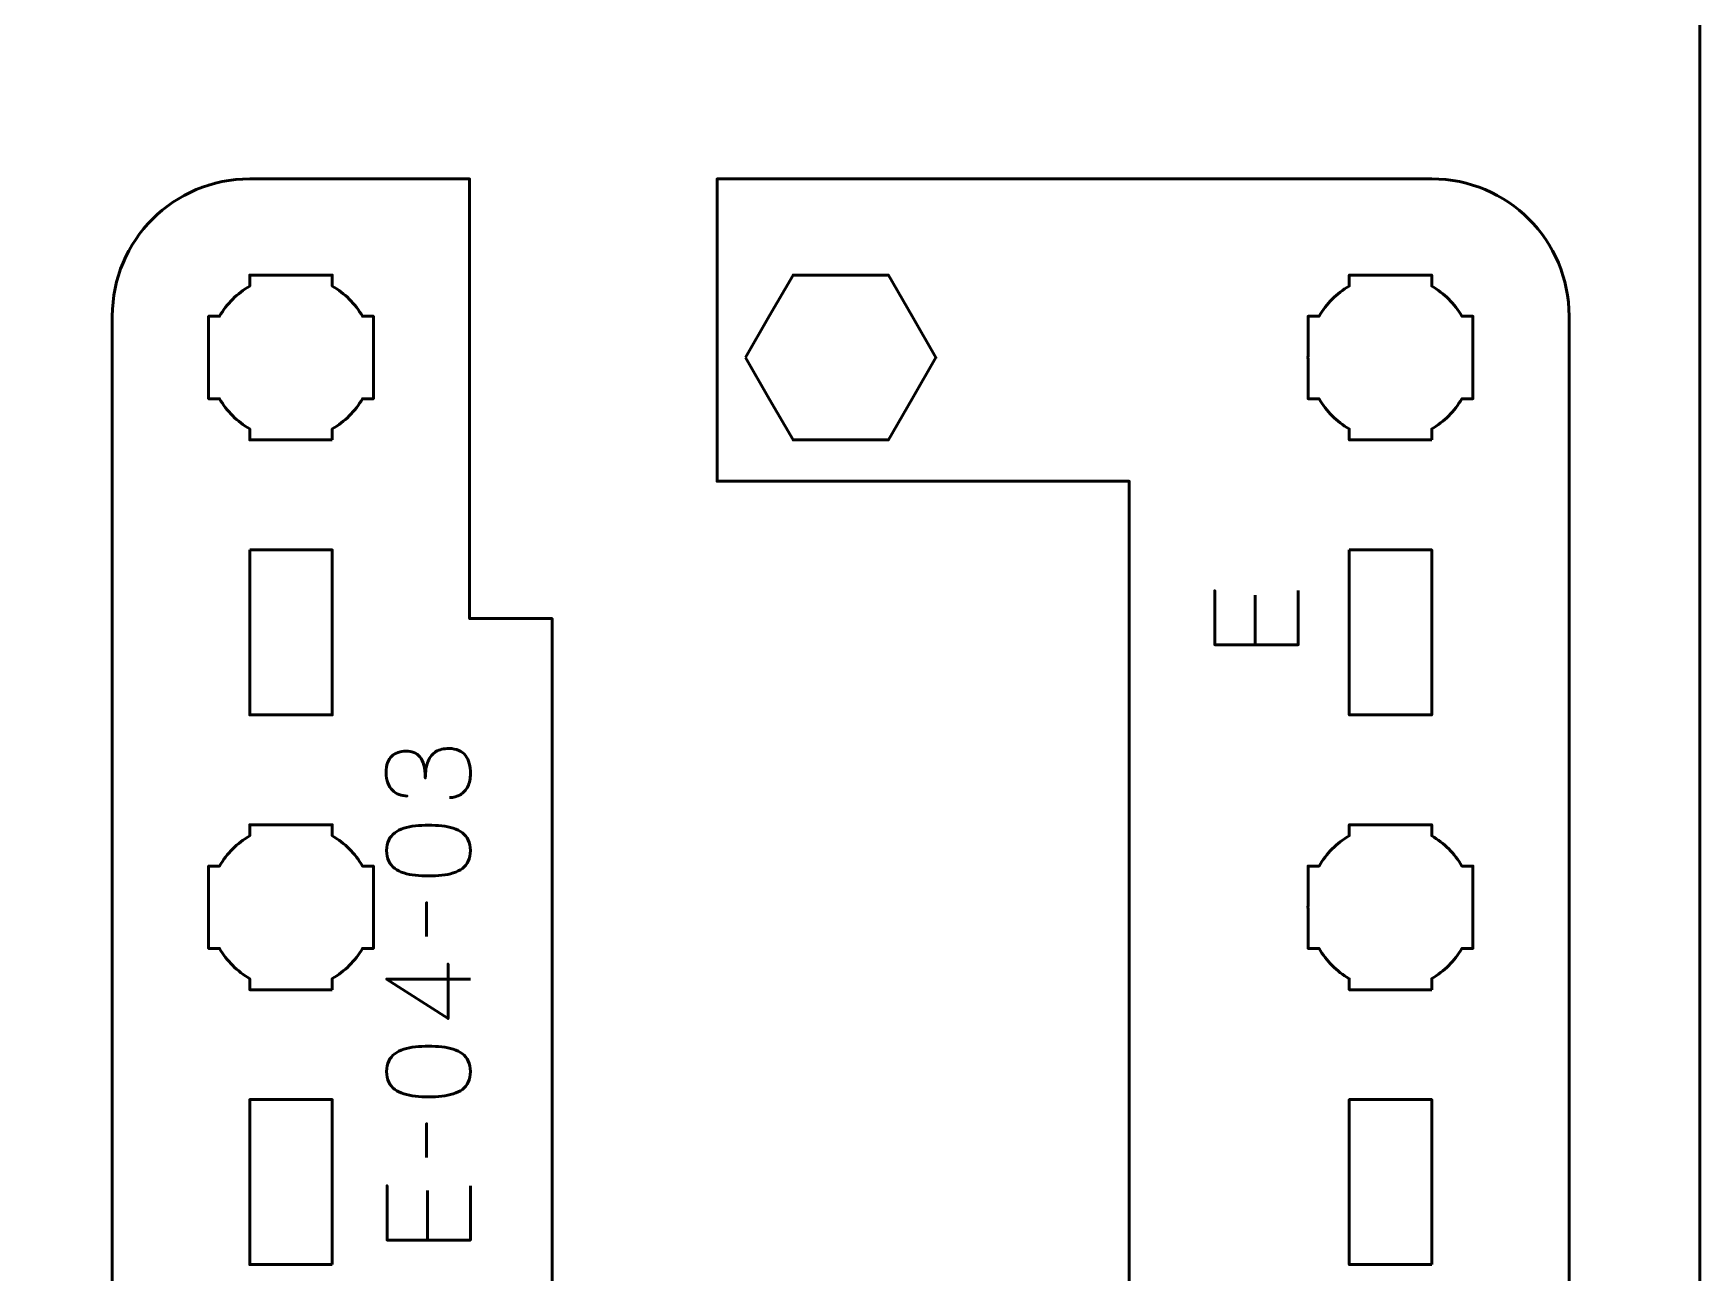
# Model space of a CAD drawing. Header units: centimetres. Extents: x -22.6 to 1.6, y -29.7 to 0.
# Drawn here: x -4.44 to 1.63, y -13.17 to -8.66 of the extents above; entities that cross this region are included whole.
import ezdxf

# ---------------------------------------------------------------- set-up
doc = ezdxf.new("R2010")
doc.units = ezdxf.units.CM
doc.header["$MEASUREMENT"] = 0
doc.layers.add('Layer 1', color=7, linetype='Continuous')

msp = doc.modelspace()

# ---------------------------------------------------------------- linework, layer by layer
at = {"layer": 'Layer 1', "color": 22, "lineweight": 53}
msp.add_open_spline([(-22.62502, -29.19995), (-22.62502, -29.19995), (-22.62502, -0.49992), (-22.62502, -0.49992), (-22.62502, -0.49992), (-22.62502, -0.22295), (-22.40193, 0.00004), (-22.12493, 0.00004), (-22.12493, 0.00004), (-22.12493, 0.00004), (1.12492, 0.00004), (1.12492, 0.00004), (1.12492, 0.00004), (1.40206, 0.00004), (1.62502, -0.22295), (1.62502, -0.49992), (1.62502, -0.49992), (1.62502, -0.49992), (1.62502, -29.19995), (1.62502, -29.19995), (1.62502, -29.19995), (1.62502, -29.47695), (1.40206, -29.70004), (1.12492, -29.70004), (1.12492, -29.70004), (1.12492, -29.70004), (-22.12493, -29.70004), (-22.12493, -29.70004), (-22.12493, -29.70004), (-22.40193, -29.70004), (-22.62502, -29.47695), (-22.62502, -29.19995)], degree=3, knots=[0, 0, 0, 0, 0.125, 0.125, 0.125, 0.125, 0.25, 0.25, 0.25, 0.25, 0.375, 0.375, 0.375, 0.375, 0.5, 0.5, 0.5, 0.5, 0.625, 0.625, 0.625, 0.625, 0.75, 0.75, 0.75, 0.75, 0.875, 0.875, 0.875, 0.875, 1, 1, 1, 1], dxfattribs=at)
at = {"layer": 'Layer 1', "color": 114, "lineweight": 53}
msp.add_open_spline([(0.65005, -9.18751), (0.92711, -9.18759), (1.14999, -9.41066), (1.14999, -9.68761), (1.14999, -9.68761), (1.14999, -12.4542), (1.14999, -13.22082), (1.14999, -15.98741), (1.14999, -15.98741), (1.14999, -16.26441), (0.9269, -16.48751), (0.6499, -16.48751), (0.6499, -16.48751), (0.6499, -16.48751), (-3.64996, -16.48751), (-3.64996, -16.48751), (-3.64996, -16.48751), (-3.92709, -16.48751), (-4.15005, -16.26441), (-4.15005, -15.98741), (-4.15005, -15.98741), (-4.15005, -13.22082), (-4.15005, -12.4542), (-4.15005, -9.68761), (-4.15005, -9.68761), (-4.15005, -9.41061), (-3.92696, -9.18751), (-3.64996, -9.18751), (-3.64996, -9.18751), (-3.64996, -9.18751), (-2.85005, -9.18751), (-2.85005, -9.18751), (-2.85005, -9.18751), (-2.85005, -9.18751), (-2.85002, -10.78751), (-2.85002, -10.78751), (-2.85002, -10.78751), (-2.85002, -10.78751), (-2.55005, -10.78751), (-2.55005, -10.78751), (-2.55005, -10.78751), (-2.55005, -10.78751), (-2.55002, -10.78751), (-2.55002, -10.78751), (-2.55002, -10.78751), (-2.55002, -12.34724), (-2.55003, -13.6165), (-2.55003, -15.18746), (-2.55003, -15.18746), (-1.18256, -15.18746), (-1.81748, -15.18746), (-0.45004, -15.18746), (-0.45004, -15.18746), (-0.45005, -13.58147), (-0.45004, -11.87268), (-0.45003, -10.28751), (-0.45003, -10.28751), (-0.45003, -10.28751), (-1.65005, -10.28751), (-1.65005, -10.28751), (-1.65005, -10.28751), (-1.65005, -10.28751), (-1.95005, -10.28751), (-1.95005, -10.28751), (-1.95005, -10.28751), (-1.95005, -10.28751), (-1.95005, -9.18751), (-1.95005, -9.18751), (-1.95005, -9.18751), (-1.95005, -9.18751), (0.65005, -9.18751), (0.65005, -9.18751)], degree=3, knots=[0, 0, 0, 0, 0.0555556, 0.0555556, 0.0555556, 0.0555556, 0.1111111, 0.1111111, 0.1111111, 0.1111111, 0.1666667, 0.1666667, 0.1666667, 0.1666667, 0.2222222, 0.2222222, 0.2222222, 0.2222222, 0.2777778, 0.2777778, 0.2777778, 0.2777778, 0.3333333, 0.3333333, 0.3333333, 0.3333333, 0.3888889, 0.3888889, 0.3888889, 0.3888889, 0.4444444, 0.4444444, 0.4444444, 0.4444444, 0.5, 0.5, 0.5, 0.5, 0.5555556, 0.5555556, 0.5555556, 0.5555556, 0.6111111, 0.6111111, 0.6111111, 0.6111111, 0.6666667, 0.6666667, 0.6666667, 0.6666667, 0.7222222, 0.7222222, 0.7222222, 0.7222222, 0.7777778, 0.7777778, 0.7777778, 0.7777778, 0.8333333, 0.8333333, 0.8333333, 0.8333333, 0.8888889, 0.8888889, 0.8888889, 0.8888889, 0.9444444, 0.9444444, 0.9444444, 0.9444444, 1, 1, 1, 1], dxfattribs=at)
at = {"layer": 'Layer 1', "color": 250, "lineweight": 53}
for points, knots in [([(-3.34996, -10.13746), (-3.34996, -10.13746), (-3.49848, -10.13746), (-3.49848, -10.13746), (-3.49848, -10.13746), (-3.49848, -10.13746), (-3.50003, -10.13748), (-3.50003, -10.13748), (-3.50003, -10.13748), (-3.50003, -10.13748), (-3.50158, -10.13746), (-3.50158, -10.13746), (-3.50158, -10.13746), (-3.50158, -10.13746), (-3.64996, -10.13746), (-3.64996, -10.13746), (-3.64996, -10.13746), (-3.64996, -10.13746), (-3.64996, -10.09737), (-3.64996, -10.09737), (-3.64996, -10.09737), (-3.69553, -10.07102), (-3.73351, -10.03302), (-3.75987, -9.98747), (-3.75987, -9.98747), (-3.75987, -9.98747), (-3.79996, -9.98747), (-3.79996, -9.98747), (-3.79996, -9.98747), (-3.79996, -9.98747), (-3.79996, -9.84342), (-3.79996, -9.84342), (-3.79996, -9.84342), (-3.79996, -9.84342), (-3.80002, -9.83748), (-3.80002, -9.83748), (-3.80002, -9.83748), (-3.80002, -9.83748), (-3.79996, -9.83154), (-3.79996, -9.83154), (-3.79996, -9.83154), (-3.79996, -9.83154), (-3.79996, -9.68747), (-3.79996, -9.68747), (-3.79996, -9.68747), (-3.79996, -9.68747), (-3.75989, -9.68747), (-3.75989, -9.68747), (-3.75989, -9.68747), (-3.73353, -9.6419), (-3.69554, -9.60391), (-3.64996, -9.57757), (-3.64996, -9.57757), (-3.64996, -9.57757), (-3.64996, -9.53747), (-3.64996, -9.53747), (-3.64996, -9.53747), (-3.64996, -9.53747), (-3.34996, -9.53747), (-3.34996, -9.53747), (-3.34996, -9.53747), (-3.34996, -9.53747), (-3.34996, -9.57766), (-3.34996, -9.57766), (-3.34996, -9.57766), (-3.30446, -9.604), (-3.26652, -9.64196), (-3.24018, -9.68747), (-3.24018, -9.68747), (-3.24018, -9.68747), (-3.19997, -9.68747), (-3.19997, -9.68747), (-3.19997, -9.68747), (-3.19997, -9.68747), (-3.19997, -9.98747), (-3.19997, -9.98747), (-3.19997, -9.98747), (-3.19997, -9.98747), (-3.2402, -9.98747), (-3.2402, -9.98747), (-3.2402, -9.98747), (-3.26654, -10.03297), (-3.30447, -10.07093), (-3.34996, -10.09727), (-3.34996, -10.09727), (-3.34996, -10.09727), (-3.34996, -10.13746), (-3.34996, -10.13746)], [0, 0, 0, 0, 0.0454545, 0.0454545, 0.0454545, 0.0454545, 0.0909091, 0.0909091, 0.0909091, 0.0909091, 0.1363636, 0.1363636, 0.1363636, 0.1363636, 0.1818182, 0.1818182, 0.1818182, 0.1818182, 0.2272727, 0.2272727, 0.2272727, 0.2272727, 0.2727273, 0.2727273, 0.2727273, 0.2727273, 0.3181818, 0.3181818, 0.3181818, 0.3181818, 0.3636364, 0.3636364, 0.3636364, 0.3636364, 0.4090909, 0.4090909, 0.4090909, 0.4090909, 0.4545455, 0.4545455, 0.4545455, 0.4545455, 0.5, 0.5, 0.5, 0.5, 0.5454545, 0.5454545, 0.5454545, 0.5454545, 0.5909091, 0.5909091, 0.5909091, 0.5909091, 0.6363636, 0.6363636, 0.6363636, 0.6363636, 0.6818182, 0.6818182, 0.6818182, 0.6818182, 0.7272727, 0.7272727, 0.7272727, 0.7272727, 0.7727273, 0.7727273, 0.7727273, 0.7727273, 0.8181818, 0.8181818, 0.8181818, 0.8181818, 0.8636364, 0.8636364, 0.8636364, 0.8636364, 0.9090909, 0.9090909, 0.9090909, 0.9090909, 0.9545455, 0.9545455, 0.9545455, 0.9545455, 1, 1, 1, 1]), ([(-1.84641, -9.83747), (-1.84641, -9.83747), (-1.75981, -9.68746), (-1.75981, -9.68746), (-1.75981, -9.68746), (-1.75981, -9.68746), (-1.67321, -9.53747), (-1.67321, -9.53747), (-1.67321, -9.53747), (-1.67321, -9.53747), (-1.5, -9.53747), (-1.5, -9.53747), (-1.5, -9.53747), (-1.5, -9.53747), (-1.32679, -9.53747), (-1.32679, -9.53747), (-1.32679, -9.53747), (-1.32679, -9.53747), (-1.24019, -9.68746), (-1.24019, -9.68746), (-1.24019, -9.68746), (-1.24019, -9.68746), (-1.15359, -9.83747), (-1.15359, -9.83747), (-1.15359, -9.83747), (-1.15359, -9.83747), (-1.24019, -9.98748), (-1.24019, -9.98748), (-1.24019, -9.98748), (-1.24019, -9.98748), (-1.32679, -10.13747), (-1.32679, -10.13747), (-1.32679, -10.13747), (-1.32679, -10.13747), (-1.5, -10.13747), (-1.5, -10.13747), (-1.5, -10.13747), (-1.5, -10.13747), (-1.67321, -10.13747), (-1.67321, -10.13747), (-1.67321, -10.13747), (-1.67321, -10.13747), (-1.75981, -9.98748), (-1.75981, -9.98748), (-1.75981, -9.98748), (-1.75981, -9.98748), (-1.84641, -9.83747), (-1.84641, -9.83747)], [0, 0, 0, 0, 0.0833333, 0.0833333, 0.0833333, 0.0833333, 0.1666667, 0.1666667, 0.1666667, 0.1666667, 0.25, 0.25, 0.25, 0.25, 0.3333333, 0.3333333, 0.3333333, 0.3333333, 0.4166667, 0.4166667, 0.4166667, 0.4166667, 0.5, 0.5, 0.5, 0.5, 0.5833333, 0.5833333, 0.5833333, 0.5833333, 0.6666667, 0.6666667, 0.6666667, 0.6666667, 0.75, 0.75, 0.75, 0.75, 0.8333333, 0.8333333, 0.8333333, 0.8333333, 0.9166667, 0.9166667, 0.9166667, 0.9166667, 1, 1, 1, 1]), ([(0.65004, -10.13746), (0.65004, -10.13746), (0.50152, -10.13746), (0.50152, -10.13746), (0.50152, -10.13746), (0.50152, -10.13746), (0.49997, -10.13748), (0.49997, -10.13748), (0.49997, -10.13748), (0.49997, -10.13748), (0.49842, -10.13746), (0.49842, -10.13746), (0.49842, -10.13746), (0.49842, -10.13746), (0.35004, -10.13746), (0.35004, -10.13746), (0.35004, -10.13746), (0.35004, -10.13746), (0.35004, -10.09737), (0.35004, -10.09737), (0.35004, -10.09737), (0.30447, -10.07102), (0.26649, -10.03302), (0.24013, -9.98747), (0.24013, -9.98747), (0.24013, -9.98747), (0.20004, -9.98747), (0.20004, -9.98747), (0.20004, -9.98747), (0.20004, -9.98747), (0.20004, -9.84342), (0.20004, -9.84342), (0.20004, -9.84342), (0.20004, -9.84342), (0.19998, -9.83748), (0.19998, -9.83748), (0.19998, -9.83748), (0.19998, -9.83748), (0.20004, -9.83154), (0.20004, -9.83154), (0.20004, -9.83154), (0.20004, -9.83154), (0.20004, -9.68747), (0.20004, -9.68747), (0.20004, -9.68747), (0.20004, -9.68747), (0.24011, -9.68747), (0.24011, -9.68747), (0.24011, -9.68747), (0.26647, -9.6419), (0.30446, -9.60391), (0.35004, -9.57757), (0.35004, -9.57757), (0.35004, -9.57757), (0.35004, -9.53747), (0.35004, -9.53747), (0.35004, -9.53747), (0.35004, -9.53747), (0.65004, -9.53747), (0.65004, -9.53747), (0.65004, -9.53747), (0.65004, -9.53747), (0.65004, -9.57766), (0.65004, -9.57766), (0.65004, -9.57766), (0.69554, -9.604), (0.73348, -9.64196), (0.75982, -9.68747), (0.75982, -9.68747), (0.75982, -9.68747), (0.80003, -9.68747), (0.80003, -9.68747), (0.80003, -9.68747), (0.80003, -9.68747), (0.80003, -9.98747), (0.80003, -9.98747), (0.80003, -9.98747), (0.80003, -9.98747), (0.7598, -9.98747), (0.7598, -9.98747), (0.7598, -9.98747), (0.73346, -10.03297), (0.69553, -10.07093), (0.65004, -10.09727), (0.65004, -10.09727), (0.65004, -10.09727), (0.65004, -10.13746), (0.65004, -10.13746)], [0, 0, 0, 0, 0.0454545, 0.0454545, 0.0454545, 0.0454545, 0.0909091, 0.0909091, 0.0909091, 0.0909091, 0.1363636, 0.1363636, 0.1363636, 0.1363636, 0.1818182, 0.1818182, 0.1818182, 0.1818182, 0.2272727, 0.2272727, 0.2272727, 0.2272727, 0.2727273, 0.2727273, 0.2727273, 0.2727273, 0.3181818, 0.3181818, 0.3181818, 0.3181818, 0.3636364, 0.3636364, 0.3636364, 0.3636364, 0.4090909, 0.4090909, 0.4090909, 0.4090909, 0.4545455, 0.4545455, 0.4545455, 0.4545455, 0.5, 0.5, 0.5, 0.5, 0.5454545, 0.5454545, 0.5454545, 0.5454545, 0.5909091, 0.5909091, 0.5909091, 0.5909091, 0.6363636, 0.6363636, 0.6363636, 0.6363636, 0.6818182, 0.6818182, 0.6818182, 0.6818182, 0.7272727, 0.7272727, 0.7272727, 0.7272727, 0.7727273, 0.7727273, 0.7727273, 0.7727273, 0.8181818, 0.8181818, 0.8181818, 0.8181818, 0.8636364, 0.8636364, 0.8636364, 0.8636364, 0.9090909, 0.9090909, 0.9090909, 0.9090909, 0.9545455, 0.9545455, 0.9545455, 0.9545455, 1, 1, 1, 1]), ([(-3.64996, -10.53756), (-3.64996, -10.53756), (-3.34995, -10.53756), (-3.34995, -10.53756), (-3.34995, -10.53756), (-3.34995, -10.53756), (-3.34995, -11.13755), (-3.34995, -11.13755), (-3.34995, -11.13755), (-3.34995, -11.13755), (-3.64996, -11.13755), (-3.64996, -11.13755), (-3.64996, -11.13755), (-3.64996, -11.13755), (-3.64996, -10.53756), (-3.64996, -10.53756)], [0, 0, 0, 0, 0.25, 0.25, 0.25, 0.25, 0.5, 0.5, 0.5, 0.5, 0.75, 0.75, 0.75, 0.75, 1, 1, 1, 1]), ([(0.35004, -10.53756), (0.35004, -10.53756), (0.65005, -10.53756), (0.65005, -10.53756), (0.65005, -10.53756), (0.65005, -10.53756), (0.65005, -11.13755), (0.65005, -11.13755), (0.65005, -11.13755), (0.65005, -11.13755), (0.35004, -11.13755), (0.35004, -11.13755), (0.35004, -11.13755), (0.35004, -11.13755), (0.35004, -10.53756), (0.35004, -10.53756)], [0, 0, 0, 0, 0.25, 0.25, 0.25, 0.25, 0.5, 0.5, 0.5, 0.5, 0.75, 0.75, 0.75, 0.75, 1, 1, 1, 1]), ([(-3.34996, -12.13746), (-3.34996, -12.13746), (-3.49848, -12.13746), (-3.49848, -12.13746), (-3.49848, -12.13746), (-3.49848, -12.13746), (-3.50003, -12.13748), (-3.50003, -12.13748), (-3.50003, -12.13748), (-3.50003, -12.13748), (-3.50158, -12.13746), (-3.50158, -12.13746), (-3.50158, -12.13746), (-3.50158, -12.13746), (-3.64996, -12.13746), (-3.64996, -12.13746), (-3.64996, -12.13746), (-3.64996, -12.13746), (-3.64996, -12.09737), (-3.64996, -12.09737), (-3.64996, -12.09737), (-3.69553, -12.07102), (-3.73351, -12.03302), (-3.75987, -11.98747), (-3.75987, -11.98747), (-3.75987, -11.98747), (-3.79996, -11.98747), (-3.79996, -11.98747), (-3.79996, -11.98747), (-3.79996, -11.98747), (-3.79996, -11.84342), (-3.79996, -11.84342), (-3.79996, -11.84342), (-3.79996, -11.84342), (-3.80002, -11.83748), (-3.80002, -11.83748), (-3.80002, -11.83748), (-3.80002, -11.83748), (-3.79996, -11.83154), (-3.79996, -11.83154), (-3.79996, -11.83154), (-3.79996, -11.83154), (-3.79996, -11.68747), (-3.79996, -11.68747), (-3.79996, -11.68747), (-3.79996, -11.68747), (-3.75989, -11.68747), (-3.75989, -11.68747), (-3.75989, -11.68747), (-3.73353, -11.6419), (-3.69554, -11.60391), (-3.64996, -11.57757), (-3.64996, -11.57757), (-3.64996, -11.57757), (-3.64996, -11.53747), (-3.64996, -11.53747), (-3.64996, -11.53747), (-3.64996, -11.53747), (-3.34996, -11.53747), (-3.34996, -11.53747), (-3.34996, -11.53747), (-3.34996, -11.53747), (-3.34996, -11.57766), (-3.34996, -11.57766), (-3.34996, -11.57766), (-3.30446, -11.604), (-3.26652, -11.64196), (-3.24018, -11.68747), (-3.24018, -11.68747), (-3.24018, -11.68747), (-3.19997, -11.68747), (-3.19997, -11.68747), (-3.19997, -11.68747), (-3.19997, -11.68747), (-3.19997, -11.98747), (-3.19997, -11.98747), (-3.19997, -11.98747), (-3.19997, -11.98747), (-3.2402, -11.98747), (-3.2402, -11.98747), (-3.2402, -11.98747), (-3.26654, -12.03297), (-3.30447, -12.07093), (-3.34996, -12.09727), (-3.34996, -12.09727), (-3.34996, -12.09727), (-3.34996, -12.13746), (-3.34996, -12.13746)], [0, 0, 0, 0, 0.0454545, 0.0454545, 0.0454545, 0.0454545, 0.0909091, 0.0909091, 0.0909091, 0.0909091, 0.1363636, 0.1363636, 0.1363636, 0.1363636, 0.1818182, 0.1818182, 0.1818182, 0.1818182, 0.2272727, 0.2272727, 0.2272727, 0.2272727, 0.2727273, 0.2727273, 0.2727273, 0.2727273, 0.3181818, 0.3181818, 0.3181818, 0.3181818, 0.3636364, 0.3636364, 0.3636364, 0.3636364, 0.4090909, 0.4090909, 0.4090909, 0.4090909, 0.4545455, 0.4545455, 0.4545455, 0.4545455, 0.5, 0.5, 0.5, 0.5, 0.5454545, 0.5454545, 0.5454545, 0.5454545, 0.5909091, 0.5909091, 0.5909091, 0.5909091, 0.6363636, 0.6363636, 0.6363636, 0.6363636, 0.6818182, 0.6818182, 0.6818182, 0.6818182, 0.7272727, 0.7272727, 0.7272727, 0.7272727, 0.7727273, 0.7727273, 0.7727273, 0.7727273, 0.8181818, 0.8181818, 0.8181818, 0.8181818, 0.8636364, 0.8636364, 0.8636364, 0.8636364, 0.9090909, 0.9090909, 0.9090909, 0.9090909, 0.9545455, 0.9545455, 0.9545455, 0.9545455, 1, 1, 1, 1]), ([(0.65004, -12.13746), (0.65004, -12.13746), (0.50152, -12.13746), (0.50152, -12.13746), (0.50152, -12.13746), (0.50152, -12.13746), (0.49997, -12.13748), (0.49997, -12.13748), (0.49997, -12.13748), (0.49997, -12.13748), (0.49842, -12.13746), (0.49842, -12.13746), (0.49842, -12.13746), (0.49842, -12.13746), (0.35004, -12.13746), (0.35004, -12.13746), (0.35004, -12.13746), (0.35004, -12.13746), (0.35004, -12.09737), (0.35004, -12.09737), (0.35004, -12.09737), (0.30447, -12.07102), (0.26649, -12.03302), (0.24013, -11.98747), (0.24013, -11.98747), (0.24013, -11.98747), (0.20004, -11.98747), (0.20004, -11.98747), (0.20004, -11.98747), (0.20004, -11.98747), (0.20004, -11.84342), (0.20004, -11.84342), (0.20004, -11.84342), (0.20004, -11.84342), (0.19998, -11.83748), (0.19998, -11.83748), (0.19998, -11.83748), (0.19998, -11.83748), (0.20004, -11.83154), (0.20004, -11.83154), (0.20004, -11.83154), (0.20004, -11.83154), (0.20004, -11.68747), (0.20004, -11.68747), (0.20004, -11.68747), (0.20004, -11.68747), (0.24011, -11.68747), (0.24011, -11.68747), (0.24011, -11.68747), (0.26647, -11.6419), (0.30446, -11.60391), (0.35004, -11.57757), (0.35004, -11.57757), (0.35004, -11.57757), (0.35004, -11.53747), (0.35004, -11.53747), (0.35004, -11.53747), (0.35004, -11.53747), (0.65004, -11.53747), (0.65004, -11.53747), (0.65004, -11.53747), (0.65004, -11.53747), (0.65004, -11.57766), (0.65004, -11.57766), (0.65004, -11.57766), (0.69554, -11.604), (0.73348, -11.64196), (0.75982, -11.68747), (0.75982, -11.68747), (0.75982, -11.68747), (0.80003, -11.68747), (0.80003, -11.68747), (0.80003, -11.68747), (0.80003, -11.68747), (0.80003, -11.98747), (0.80003, -11.98747), (0.80003, -11.98747), (0.80003, -11.98747), (0.7598, -11.98747), (0.7598, -11.98747), (0.7598, -11.98747), (0.73346, -12.03297), (0.69553, -12.07093), (0.65004, -12.09727), (0.65004, -12.09727), (0.65004, -12.09727), (0.65004, -12.13746), (0.65004, -12.13746)], [0, 0, 0, 0, 0.0454545, 0.0454545, 0.0454545, 0.0454545, 0.0909091, 0.0909091, 0.0909091, 0.0909091, 0.1363636, 0.1363636, 0.1363636, 0.1363636, 0.1818182, 0.1818182, 0.1818182, 0.1818182, 0.2272727, 0.2272727, 0.2272727, 0.2272727, 0.2727273, 0.2727273, 0.2727273, 0.2727273, 0.3181818, 0.3181818, 0.3181818, 0.3181818, 0.3636364, 0.3636364, 0.3636364, 0.3636364, 0.4090909, 0.4090909, 0.4090909, 0.4090909, 0.4545455, 0.4545455, 0.4545455, 0.4545455, 0.5, 0.5, 0.5, 0.5, 0.5454545, 0.5454545, 0.5454545, 0.5454545, 0.5909091, 0.5909091, 0.5909091, 0.5909091, 0.6363636, 0.6363636, 0.6363636, 0.6363636, 0.6818182, 0.6818182, 0.6818182, 0.6818182, 0.7272727, 0.7272727, 0.7272727, 0.7272727, 0.7727273, 0.7727273, 0.7727273, 0.7727273, 0.8181818, 0.8181818, 0.8181818, 0.8181818, 0.8636364, 0.8636364, 0.8636364, 0.8636364, 0.9090909, 0.9090909, 0.9090909, 0.9090909, 0.9545455, 0.9545455, 0.9545455, 0.9545455, 1, 1, 1, 1]), ([(-3.34996, -13.13746), (-3.34996, -13.13746), (-3.64996, -13.13746), (-3.64996, -13.13746), (-3.64996, -13.13746), (-3.64996, -13.13746), (-3.64996, -12.53747), (-3.64996, -12.53747), (-3.64996, -12.53747), (-3.64996, -12.53747), (-3.34996, -12.53747), (-3.34996, -12.53747), (-3.34996, -12.53747), (-3.34996, -12.53747), (-3.34996, -13.13746), (-3.34996, -13.13746)], [0, 0, 0, 0, 0.25, 0.25, 0.25, 0.25, 0.5, 0.5, 0.5, 0.5, 0.75, 0.75, 0.75, 0.75, 1, 1, 1, 1]), ([(0.65004, -13.13746), (0.65004, -13.13746), (0.35004, -13.13746), (0.35004, -13.13746), (0.35004, -13.13746), (0.35004, -13.13746), (0.35004, -12.53747), (0.35004, -12.53747), (0.35004, -12.53747), (0.35004, -12.53747), (0.65004, -12.53747), (0.65004, -12.53747), (0.65004, -12.53747), (0.65004, -12.53747), (0.65004, -13.13746), (0.65004, -13.13746)], [0, 0, 0, 0, 0.25, 0.25, 0.25, 0.25, 0.5, 0.5, 0.5, 0.5, 0.75, 0.75, 0.75, 0.75, 1, 1, 1, 1])]:
    msp.add_open_spline(points, degree=3, knots=knots, dxfattribs=at)
at = {"layer": 'Layer 1', "color": 30, "lineweight": 53}
for points, knots in [([(0.16448, -10.68553), (0.16448, -10.68553), (0.16448, -10.8828), (0.16448, -10.8828), (0.16448, -10.8828), (0.16448, -10.8828), (-0.13905, -10.8828), (-0.13905, -10.8828), (-0.13905, -10.8828), (-0.13905, -10.8828), (-0.13905, -10.68553), (-0.13905, -10.68553), (-0.13905, -10.68553), (-0.13905, -10.68553), (-0.13905, -10.8828), (-0.13905, -10.8828), (-0.13905, -10.8828), (-0.13905, -10.8828), (0.16448, -10.8828), (0.16448, -10.8828), (0.16448, -10.8828), (0.16448, -10.8828), (0.16448, -10.68553), (0.16448, -10.68553)], [0, 0, 0, 0, 0.1666667, 0.1666667, 0.1666667, 0.1666667, 0.3333333, 0.3333333, 0.3333333, 0.3333333, 0.5, 0.5, 0.5, 0.5, 0.6666667, 0.6666667, 0.6666667, 0.6666667, 0.8333333, 0.8333333, 0.8333333, 0.8333333, 1, 1, 1, 1]), ([(0.00827, -10.70246), (0.00827, -10.70246), (0.00827, -10.8828), (0.00827, -10.8828), (0.00827, -10.8828), (0.00827, -10.8828), (0.00827, -10.70246), (0.00827, -10.70246)], [0, 0, 0, 0, 0.5, 0.5, 0.5, 0.5, 1, 1, 1, 1]), ([(-2.92381, -11.43871), (-2.90857, -11.43864), (-2.89531, -11.43511), (-2.88381, -11.42813), (-2.88381, -11.42813), (-2.87238, -11.42114), (-2.86342, -11.41119), (-2.857, -11.39821), (-2.857, -11.39821), (-2.85058, -11.38523), (-2.84733, -11.36964), (-2.84719, -11.3515), (-2.84719, -11.3515), (-2.84719, -11.33789), (-2.8486, -11.32554), (-2.85156, -11.31432), (-2.85156, -11.31432), (-2.85453, -11.30317), (-2.85911, -11.29358), (-2.86539, -11.28546), (-2.86539, -11.28546), (-2.87167, -11.27735), (-2.87979, -11.27114), (-2.88966, -11.2667), (-2.88966, -11.2667), (-2.89961, -11.26232), (-2.91154, -11.26014), (-2.92551, -11.26007), (-2.92551, -11.26007), (-2.94413, -11.25999), (-2.95987, -11.2638), (-2.97264, -11.27135), (-2.97264, -11.27135), (-2.98541, -11.2789), (-2.995, -11.29062), (-3.00156, -11.30635), (-3.00156, -11.30635), (-3.00813, -11.32208), (-3.01144, -11.34226), (-3.01144, -11.36674), (-3.01144, -11.36674), (-3.01137, -11.34847), (-3.01306, -11.33316), (-3.01652, -11.32067), (-3.01652, -11.32067), (-3.01998, -11.30825), (-3.02485, -11.29831), (-3.0312, -11.29083), (-3.0312, -11.29083), (-3.03748, -11.28335), (-3.04496, -11.27792), (-3.05356, -11.27467), (-3.05356, -11.27467), (-3.0621, -11.27135), (-3.07148, -11.26973), (-3.08171, -11.2698), (-3.08171, -11.2698), (-3.09195, -11.26973), (-3.1014, -11.27114), (-3.11015, -11.27396), (-3.11015, -11.27396), (-3.1189, -11.27672), (-3.12659, -11.28123), (-3.13315, -11.28737), (-3.13315, -11.28737), (-3.13971, -11.29351), (-3.14486, -11.30162), (-3.14853, -11.31157), (-3.14853, -11.31157), (-3.1522, -11.32159), (-3.15403, -11.3338), (-3.1541, -11.34812), (-3.1541, -11.34812), (-3.15403, -11.36237), (-3.15192, -11.37486), (-3.14782, -11.38544), (-3.14782, -11.38544), (-3.14373, -11.3961), (-3.13816, -11.40484), (-3.13103, -11.4119), (-3.13103, -11.4119), (-3.12391, -11.41888), (-3.11579, -11.42411), (-3.10662, -11.42756), (-3.10662, -11.42756), (-3.09745, -11.43109), (-3.08771, -11.43278), (-3.07748, -11.43278), (-3.07748, -11.43278), (-3.08771, -11.43278), (-3.09745, -11.43109), (-3.10662, -11.42756), (-3.10662, -11.42756), (-3.11579, -11.42411), (-3.12391, -11.41888), (-3.13103, -11.4119), (-3.13103, -11.4119), (-3.13816, -11.40484), (-3.14373, -11.3961), (-3.14782, -11.38544), (-3.14782, -11.38544), (-3.15192, -11.37486), (-3.15403, -11.36237), (-3.1541, -11.34812), (-3.1541, -11.34812), (-3.15403, -11.3338), (-3.1522, -11.32159), (-3.14853, -11.31157), (-3.14853, -11.31157), (-3.14486, -11.30162), (-3.13971, -11.29351), (-3.13315, -11.28737), (-3.13315, -11.28737), (-3.12659, -11.28123), (-3.1189, -11.27672), (-3.11015, -11.27396), (-3.11015, -11.27396), (-3.1014, -11.27114), (-3.09195, -11.26973), (-3.08171, -11.2698), (-3.08171, -11.2698), (-3.07148, -11.26973), (-3.0621, -11.27135), (-3.05356, -11.27467), (-3.05356, -11.27467), (-3.04496, -11.27792), (-3.03748, -11.28335), (-3.0312, -11.29083), (-3.0312, -11.29083), (-3.02485, -11.29831), (-3.01998, -11.30825), (-3.01652, -11.32067), (-3.01652, -11.32067), (-3.01306, -11.33316), (-3.01137, -11.34847), (-3.01144, -11.36674), (-3.01144, -11.36674), (-3.01144, -11.34226), (-3.00813, -11.32208), (-3.00156, -11.30635), (-3.00156, -11.30635), (-2.995, -11.29062), (-2.98541, -11.2789), (-2.97264, -11.27135), (-2.97264, -11.27135), (-2.95987, -11.2638), (-2.94413, -11.25999), (-2.92551, -11.26007), (-2.92551, -11.26007), (-2.91154, -11.26014), (-2.89961, -11.26232), (-2.88966, -11.2667), (-2.88966, -11.2667), (-2.87979, -11.27114), (-2.87167, -11.27735), (-2.86539, -11.28546), (-2.86539, -11.28546), (-2.85911, -11.29358), (-2.85453, -11.30317), (-2.85156, -11.31432), (-2.85156, -11.31432), (-2.8486, -11.32554), (-2.84719, -11.33789), (-2.84719, -11.3515), (-2.84719, -11.3515), (-2.84733, -11.36964), (-2.85058, -11.38523), (-2.857, -11.39821), (-2.857, -11.39821), (-2.86342, -11.41119), (-2.87238, -11.42114), (-2.88381, -11.42813), (-2.88381, -11.42813), (-2.89531, -11.43511), (-2.90857, -11.43864), (-2.92381, -11.43871)], [0, 0, 0, 0, 0.0227273, 0.0227273, 0.0227273, 0.0227273, 0.0454545, 0.0454545, 0.0454545, 0.0454545, 0.0681818, 0.0681818, 0.0681818, 0.0681818, 0.0909091, 0.0909091, 0.0909091, 0.0909091, 0.1136364, 0.1136364, 0.1136364, 0.1136364, 0.1363636, 0.1363636, 0.1363636, 0.1363636, 0.1590909, 0.1590909, 0.1590909, 0.1590909, 0.1818182, 0.1818182, 0.1818182, 0.1818182, 0.2045455, 0.2045455, 0.2045455, 0.2045455, 0.2272727, 0.2272727, 0.2272727, 0.2272727, 0.25, 0.25, 0.25, 0.25, 0.2727273, 0.2727273, 0.2727273, 0.2727273, 0.2954545, 0.2954545, 0.2954545, 0.2954545, 0.3181818, 0.3181818, 0.3181818, 0.3181818, 0.3409091, 0.3409091, 0.3409091, 0.3409091, 0.3636364, 0.3636364, 0.3636364, 0.3636364, 0.3863636, 0.3863636, 0.3863636, 0.3863636, 0.4090909, 0.4090909, 0.4090909, 0.4090909, 0.4318182, 0.4318182, 0.4318182, 0.4318182, 0.4545455, 0.4545455, 0.4545455, 0.4545455, 0.4772727, 0.4772727, 0.4772727, 0.4772727, 0.5, 0.5, 0.5, 0.5, 0.5227273, 0.5227273, 0.5227273, 0.5227273, 0.5454545, 0.5454545, 0.5454545, 0.5454545, 0.5681818, 0.5681818, 0.5681818, 0.5681818, 0.5909091, 0.5909091, 0.5909091, 0.5909091, 0.6136364, 0.6136364, 0.6136364, 0.6136364, 0.6363636, 0.6363636, 0.6363636, 0.6363636, 0.6590909, 0.6590909, 0.6590909, 0.6590909, 0.6818182, 0.6818182, 0.6818182, 0.6818182, 0.7045455, 0.7045455, 0.7045455, 0.7045455, 0.7272727, 0.7272727, 0.7272727, 0.7272727, 0.75, 0.75, 0.75, 0.75, 0.7727273, 0.7727273, 0.7727273, 0.7727273, 0.7954545, 0.7954545, 0.7954545, 0.7954545, 0.8181818, 0.8181818, 0.8181818, 0.8181818, 0.8409091, 0.8409091, 0.8409091, 0.8409091, 0.8636364, 0.8636364, 0.8636364, 0.8636364, 0.8863636, 0.8863636, 0.8863636, 0.8863636, 0.9090909, 0.9090909, 0.9090909, 0.9090909, 0.9318182, 0.9318182, 0.9318182, 0.9318182, 0.9545455, 0.9545455, 0.9545455, 0.9545455, 0.9772727, 0.9772727, 0.9772727, 0.9772727, 1, 1, 1, 1]), ([(-2.84719, -11.63132), (-2.84726, -11.61651), (-2.84987, -11.60374), (-2.85495, -11.59308), (-2.85495, -11.59308), (-2.86003, -11.5825), (-2.8673, -11.57368), (-2.87654, -11.56663), (-2.87654, -11.56663), (-2.88585, -11.55964), (-2.89686, -11.55414), (-2.90956, -11.55005), (-2.90956, -11.55005), (-2.92226, -11.54602), (-2.93616, -11.54313), (-2.9514, -11.54151), (-2.9514, -11.54151), (-2.96664, -11.53981), (-2.98266, -11.53897), (-2.99959, -11.53904), (-2.99959, -11.53904), (-3.01645, -11.53897), (-3.03247, -11.53981), (-3.04764, -11.54151), (-3.04764, -11.54151), (-3.06281, -11.54313), (-3.07678, -11.54602), (-3.08948, -11.55005), (-3.08948, -11.55005), (-3.10211, -11.55414), (-3.11311, -11.55964), (-3.1225, -11.56663), (-3.1225, -11.56663), (-3.13181, -11.57368), (-3.13908, -11.5825), (-3.14416, -11.59308), (-3.14416, -11.59308), (-3.14931, -11.60374), (-3.15192, -11.61651), (-3.15199, -11.63132), (-3.15199, -11.63132), (-3.15192, -11.64614), (-3.14931, -11.65891), (-3.14416, -11.66957), (-3.14416, -11.66957), (-3.13908, -11.68015), (-3.13181, -11.68897), (-3.1225, -11.69602), (-3.1225, -11.69602), (-3.11311, -11.70301), (-3.10211, -11.70851), (-3.08948, -11.7126), (-3.08948, -11.7126), (-3.07678, -11.71663), (-3.06281, -11.71952), (-3.04764, -11.72114), (-3.04764, -11.72114), (-3.03247, -11.72283), (-3.01645, -11.72368), (-2.99959, -11.72361), (-2.99959, -11.72361), (-2.98266, -11.72368), (-2.96664, -11.72283), (-2.9514, -11.72114), (-2.9514, -11.72114), (-2.93616, -11.71952), (-2.92226, -11.71663), (-2.90956, -11.7126), (-2.90956, -11.7126), (-2.89686, -11.70851), (-2.88585, -11.70301), (-2.87654, -11.69602), (-2.87654, -11.69602), (-2.8673, -11.68897), (-2.86003, -11.68015), (-2.85495, -11.66957), (-2.85495, -11.66957), (-2.84987, -11.65891), (-2.84726, -11.64614), (-2.84719, -11.63132)], [0, 0, 0, 0, 0.05, 0.05, 0.05, 0.05, 0.1, 0.1, 0.1, 0.1, 0.15, 0.15, 0.15, 0.15, 0.2, 0.2, 0.2, 0.2, 0.25, 0.25, 0.25, 0.25, 0.3, 0.3, 0.3, 0.3, 0.35, 0.35, 0.35, 0.35, 0.4, 0.4, 0.4, 0.4, 0.45, 0.45, 0.45, 0.45, 0.5, 0.5, 0.5, 0.5, 0.55, 0.55, 0.55, 0.55, 0.6, 0.6, 0.6, 0.6, 0.65, 0.65, 0.65, 0.65, 0.7, 0.7, 0.7, 0.7, 0.75, 0.75, 0.75, 0.75, 0.8, 0.8, 0.8, 0.8, 0.85, 0.85, 0.85, 0.85, 0.9, 0.9, 0.9, 0.9, 0.95, 0.95, 0.95, 0.95, 1, 1, 1, 1]), ([(-2.84719, -11.63132), (-2.84726, -11.61651), (-2.84987, -11.60374), (-2.85495, -11.59308), (-2.85495, -11.59308), (-2.86003, -11.5825), (-2.8673, -11.57368), (-2.87654, -11.56663), (-2.87654, -11.56663), (-2.88585, -11.55964), (-2.89686, -11.55414), (-2.90956, -11.55005), (-2.90956, -11.55005), (-2.92226, -11.54602), (-2.93616, -11.54313), (-2.9514, -11.54151), (-2.9514, -11.54151), (-2.96664, -11.53981), (-2.98266, -11.53897), (-2.99959, -11.53904), (-2.99959, -11.53904), (-3.01645, -11.53897), (-3.03247, -11.53981), (-3.04764, -11.54151), (-3.04764, -11.54151), (-3.06281, -11.54313), (-3.07678, -11.54602), (-3.08948, -11.55005), (-3.08948, -11.55005), (-3.10211, -11.55414), (-3.11311, -11.55964), (-3.1225, -11.56663), (-3.1225, -11.56663), (-3.13181, -11.57368), (-3.13908, -11.5825), (-3.14416, -11.59308), (-3.14416, -11.59308), (-3.14931, -11.60374), (-3.15192, -11.61651), (-3.15199, -11.63132), (-3.15199, -11.63132), (-3.15192, -11.64614), (-3.14931, -11.65891), (-3.14416, -11.66957), (-3.14416, -11.66957), (-3.13908, -11.68015), (-3.13181, -11.68897), (-3.1225, -11.69602), (-3.1225, -11.69602), (-3.11311, -11.70301), (-3.10211, -11.70851), (-3.08948, -11.7126), (-3.08948, -11.7126), (-3.07678, -11.71663), (-3.06281, -11.71952), (-3.04764, -11.72114), (-3.04764, -11.72114), (-3.03247, -11.72283), (-3.01645, -11.72368), (-2.99959, -11.72361), (-2.99959, -11.72361), (-2.98266, -11.72368), (-2.96664, -11.72283), (-2.9514, -11.72114), (-2.9514, -11.72114), (-2.93616, -11.71952), (-2.92226, -11.71663), (-2.90956, -11.7126), (-2.90956, -11.7126), (-2.89686, -11.70851), (-2.88585, -11.70301), (-2.87654, -11.69602), (-2.87654, -11.69602), (-2.8673, -11.68897), (-2.86003, -11.68015), (-2.85495, -11.66957), (-2.85495, -11.66957), (-2.84987, -11.65891), (-2.84726, -11.64614), (-2.84719, -11.63132)], [0, 0, 0, 0, 0.05, 0.05, 0.05, 0.05, 0.1, 0.1, 0.1, 0.1, 0.15, 0.15, 0.15, 0.15, 0.2, 0.2, 0.2, 0.2, 0.25, 0.25, 0.25, 0.25, 0.3, 0.3, 0.3, 0.3, 0.35, 0.35, 0.35, 0.35, 0.4, 0.4, 0.4, 0.4, 0.45, 0.45, 0.45, 0.45, 0.5, 0.5, 0.5, 0.5, 0.55, 0.55, 0.55, 0.55, 0.6, 0.6, 0.6, 0.6, 0.65, 0.65, 0.65, 0.65, 0.7, 0.7, 0.7, 0.7, 0.75, 0.75, 0.75, 0.75, 0.8, 0.8, 0.8, 0.8, 0.85, 0.85, 0.85, 0.85, 0.9, 0.9, 0.9, 0.9, 0.95, 0.95, 0.95, 0.95, 1, 1, 1, 1]), ([(-3.00679, -11.94374), (-3.00679, -11.94374), (-3.00679, -11.82055), (-3.00679, -11.82055), (-3.00679, -11.82055), (-3.00679, -11.82055), (-3.00679, -11.94374), (-3.00679, -11.94374)], [0, 0, 0, 0, 0.5, 0.5, 0.5, 0.5, 1, 1, 1, 1]), ([(-2.84719, -12.09868), (-2.84719, -12.09868), (-3.15241, -12.09868), (-3.15241, -12.09868), (-3.15241, -12.09868), (-3.15241, -12.09868), (-2.92847, -12.24261), (-2.92847, -12.24261), (-2.92847, -12.24261), (-2.92847, -12.24261), (-2.92847, -12.04449), (-2.92847, -12.04449), (-2.92847, -12.04449), (-2.92847, -12.04449), (-2.92847, -12.24261), (-2.92847, -12.24261), (-2.92847, -12.24261), (-2.92847, -12.24261), (-3.15241, -12.09868), (-3.15241, -12.09868), (-3.15241, -12.09868), (-3.15241, -12.09868), (-2.84719, -12.09868), (-2.84719, -12.09868)], [0, 0, 0, 0, 0.1666667, 0.1666667, 0.1666667, 0.1666667, 0.3333333, 0.3333333, 0.3333333, 0.3333333, 0.5, 0.5, 0.5, 0.5, 0.6666667, 0.6666667, 0.6666667, 0.6666667, 0.8333333, 0.8333333, 0.8333333, 0.8333333, 1, 1, 1, 1]), ([(-2.84719, -12.43522), (-2.84726, -12.42041), (-2.84987, -12.40764), (-2.85495, -12.39698), (-2.85495, -12.39698), (-2.86003, -12.3864), (-2.8673, -12.37758), (-2.87654, -12.37053), (-2.87654, -12.37053), (-2.88585, -12.36354), (-2.89686, -12.35804), (-2.90956, -12.35395), (-2.90956, -12.35395), (-2.92226, -12.34992), (-2.93616, -12.34703), (-2.9514, -12.34541), (-2.9514, -12.34541), (-2.96664, -12.34371), (-2.98266, -12.34287), (-2.99959, -12.34294), (-2.99959, -12.34294), (-3.01645, -12.34287), (-3.03247, -12.34371), (-3.04764, -12.34541), (-3.04764, -12.34541), (-3.06281, -12.34703), (-3.07678, -12.34992), (-3.08948, -12.35395), (-3.08948, -12.35395), (-3.10211, -12.35804), (-3.11311, -12.36354), (-3.1225, -12.37053), (-3.1225, -12.37053), (-3.13181, -12.37758), (-3.13908, -12.3864), (-3.14416, -12.39698), (-3.14416, -12.39698), (-3.14931, -12.40764), (-3.15192, -12.42041), (-3.15199, -12.43522), (-3.15199, -12.43522), (-3.15192, -12.45004), (-3.14931, -12.46281), (-3.14416, -12.47347), (-3.14416, -12.47347), (-3.13908, -12.48405), (-3.13181, -12.49287), (-3.1225, -12.49992), (-3.1225, -12.49992), (-3.11311, -12.50691), (-3.10211, -12.51241), (-3.08948, -12.5165), (-3.08948, -12.5165), (-3.07678, -12.52053), (-3.06281, -12.52342), (-3.04764, -12.52504), (-3.04764, -12.52504), (-3.03247, -12.52673), (-3.01645, -12.52758), (-2.99959, -12.52751), (-2.99959, -12.52751), (-2.98266, -12.52758), (-2.96664, -12.52673), (-2.9514, -12.52504), (-2.9514, -12.52504), (-2.93616, -12.52342), (-2.92226, -12.52053), (-2.90956, -12.5165), (-2.90956, -12.5165), (-2.89686, -12.51241), (-2.88585, -12.50691), (-2.87654, -12.49992), (-2.87654, -12.49992), (-2.8673, -12.49287), (-2.86003, -12.48405), (-2.85495, -12.47347), (-2.85495, -12.47347), (-2.84987, -12.46281), (-2.84726, -12.45004), (-2.84719, -12.43522)], [0, 0, 0, 0, 0.05, 0.05, 0.05, 0.05, 0.1, 0.1, 0.1, 0.1, 0.15, 0.15, 0.15, 0.15, 0.2, 0.2, 0.2, 0.2, 0.25, 0.25, 0.25, 0.25, 0.3, 0.3, 0.3, 0.3, 0.35, 0.35, 0.35, 0.35, 0.4, 0.4, 0.4, 0.4, 0.45, 0.45, 0.45, 0.45, 0.5, 0.5, 0.5, 0.5, 0.55, 0.55, 0.55, 0.55, 0.6, 0.6, 0.6, 0.6, 0.65, 0.65, 0.65, 0.65, 0.7, 0.7, 0.7, 0.7, 0.75, 0.75, 0.75, 0.75, 0.8, 0.8, 0.8, 0.8, 0.85, 0.85, 0.85, 0.85, 0.9, 0.9, 0.9, 0.9, 0.95, 0.95, 0.95, 0.95, 1, 1, 1, 1]), ([(-2.84719, -12.43522), (-2.84726, -12.42041), (-2.84987, -12.40764), (-2.85495, -12.39698), (-2.85495, -12.39698), (-2.86003, -12.3864), (-2.8673, -12.37758), (-2.87654, -12.37053), (-2.87654, -12.37053), (-2.88585, -12.36354), (-2.89686, -12.35804), (-2.90956, -12.35395), (-2.90956, -12.35395), (-2.92226, -12.34992), (-2.93616, -12.34703), (-2.9514, -12.34541), (-2.9514, -12.34541), (-2.96664, -12.34371), (-2.98266, -12.34287), (-2.99959, -12.34294), (-2.99959, -12.34294), (-3.01645, -12.34287), (-3.03247, -12.34371), (-3.04764, -12.34541), (-3.04764, -12.34541), (-3.06281, -12.34703), (-3.07678, -12.34992), (-3.08948, -12.35395), (-3.08948, -12.35395), (-3.10211, -12.35804), (-3.11311, -12.36354), (-3.1225, -12.37053), (-3.1225, -12.37053), (-3.13181, -12.37758), (-3.13908, -12.3864), (-3.14416, -12.39698), (-3.14416, -12.39698), (-3.14931, -12.40764), (-3.15192, -12.42041), (-3.15199, -12.43522), (-3.15199, -12.43522), (-3.15192, -12.45004), (-3.14931, -12.46281), (-3.14416, -12.47347), (-3.14416, -12.47347), (-3.13908, -12.48405), (-3.13181, -12.49287), (-3.1225, -12.49992), (-3.1225, -12.49992), (-3.11311, -12.50691), (-3.10211, -12.51241), (-3.08948, -12.5165), (-3.08948, -12.5165), (-3.07678, -12.52053), (-3.06281, -12.52342), (-3.04764, -12.52504), (-3.04764, -12.52504), (-3.03247, -12.52673), (-3.01645, -12.52758), (-2.99959, -12.52751), (-2.99959, -12.52751), (-2.98266, -12.52758), (-2.96664, -12.52673), (-2.9514, -12.52504), (-2.9514, -12.52504), (-2.93616, -12.52342), (-2.92226, -12.52053), (-2.90956, -12.5165), (-2.90956, -12.5165), (-2.89686, -12.51241), (-2.88585, -12.50691), (-2.87654, -12.49992), (-2.87654, -12.49992), (-2.8673, -12.49287), (-2.86003, -12.48405), (-2.85495, -12.47347), (-2.85495, -12.47347), (-2.84987, -12.46281), (-2.84726, -12.45004), (-2.84719, -12.43522)], [0, 0, 0, 0, 0.05, 0.05, 0.05, 0.05, 0.1, 0.1, 0.1, 0.1, 0.15, 0.15, 0.15, 0.15, 0.2, 0.2, 0.2, 0.2, 0.25, 0.25, 0.25, 0.25, 0.3, 0.3, 0.3, 0.3, 0.35, 0.35, 0.35, 0.35, 0.4, 0.4, 0.4, 0.4, 0.45, 0.45, 0.45, 0.45, 0.5, 0.5, 0.5, 0.5, 0.55, 0.55, 0.55, 0.55, 0.6, 0.6, 0.6, 0.6, 0.65, 0.65, 0.65, 0.65, 0.7, 0.7, 0.7, 0.7, 0.75, 0.75, 0.75, 0.75, 0.8, 0.8, 0.8, 0.8, 0.85, 0.85, 0.85, 0.85, 0.9, 0.9, 0.9, 0.9, 0.95, 0.95, 0.95, 0.95, 1, 1, 1, 1]), ([(-3.00679, -12.74764), (-3.00679, -12.74764), (-3.00679, -12.62445), (-3.00679, -12.62445), (-3.00679, -12.62445), (-3.00679, -12.62445), (-3.00679, -12.74764), (-3.00679, -12.74764)], [0, 0, 0, 0, 0.5, 0.5, 0.5, 0.5, 1, 1, 1, 1]), ([(-2.84719, -12.85093), (-2.84719, -12.85093), (-2.84719, -13.0482), (-2.84719, -13.0482), (-2.84719, -13.0482), (-2.84719, -13.0482), (-3.15072, -13.0482), (-3.15072, -13.0482), (-3.15072, -13.0482), (-3.15072, -13.0482), (-3.15072, -12.85093), (-3.15072, -12.85093), (-3.15072, -12.85093), (-3.15072, -12.85093), (-3.15072, -13.0482), (-3.15072, -13.0482), (-3.15072, -13.0482), (-3.15072, -13.0482), (-2.84719, -13.0482), (-2.84719, -13.0482), (-2.84719, -13.0482), (-2.84719, -13.0482), (-2.84719, -12.85093), (-2.84719, -12.85093)], [0, 0, 0, 0, 0.1666667, 0.1666667, 0.1666667, 0.1666667, 0.3333333, 0.3333333, 0.3333333, 0.3333333, 0.5, 0.5, 0.5, 0.5, 0.6666667, 0.6666667, 0.6666667, 0.6666667, 0.8333333, 0.8333333, 0.8333333, 0.8333333, 1, 1, 1, 1]), ([(-3.0034, -12.86786), (-3.0034, -12.86786), (-3.0034, -13.0482), (-3.0034, -13.0482), (-3.0034, -13.0482), (-3.0034, -13.0482), (-3.0034, -12.86786), (-3.0034, -12.86786)], [0, 0, 0, 0, 0.5, 0.5, 0.5, 0.5, 1, 1, 1, 1])]:
    msp.add_open_spline(points, degree=3, knots=knots, dxfattribs=at)

doc.saveas('drawing.dxf')
